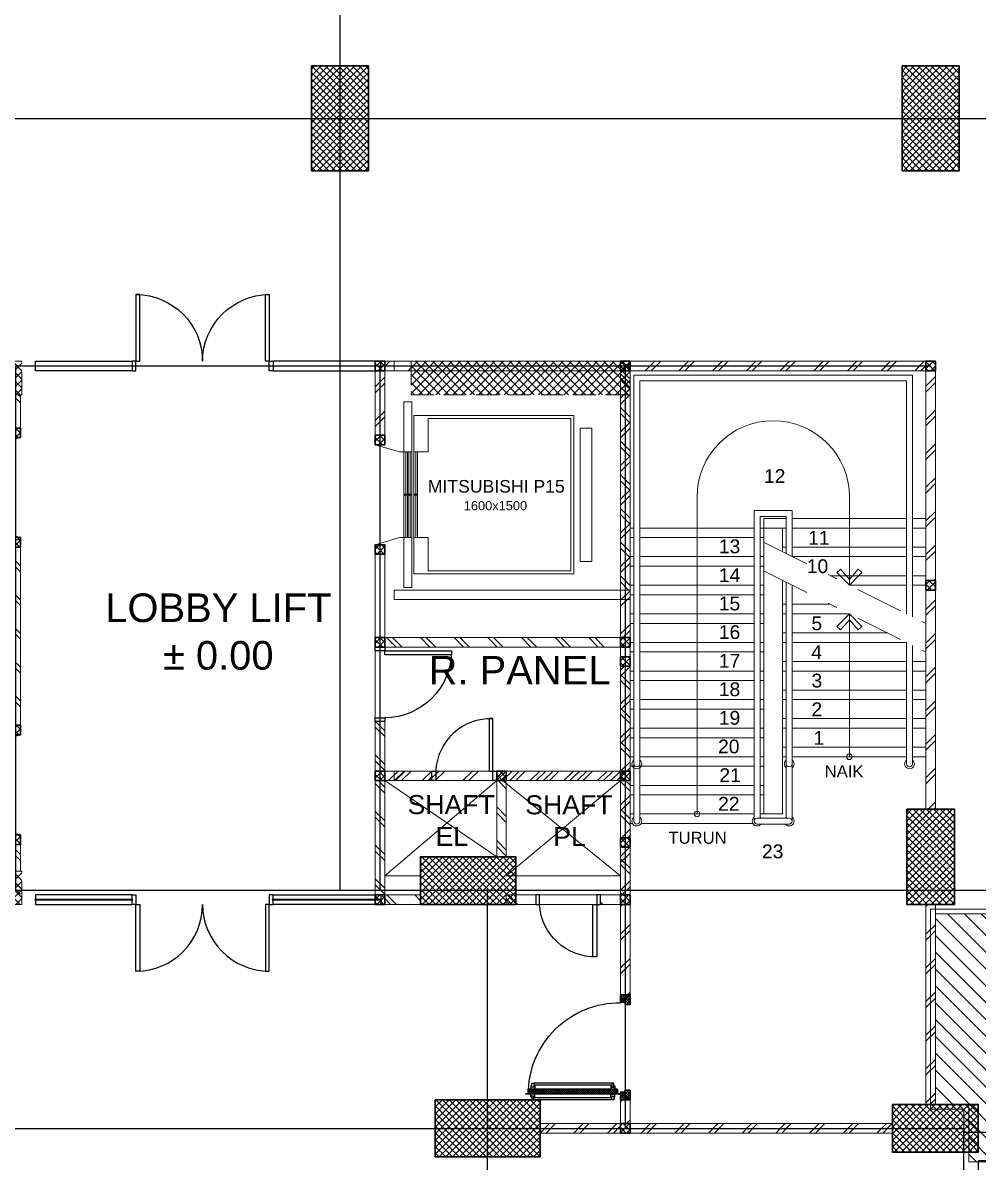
# Model space of a CAD drawing. Header units: inches. Extents: x -1 to 125, y -2 to 87.
# Drawn here: x 49.17 to 59.2, y 56.76 to 68.72 of the extents above; entities that cross this region are included whole.
import ezdxf
from ezdxf.enums import TextEntityAlignment as Align

# ---------------------------------------------------------------- set-up
doc = ezdxf.new("R2010")
doc.units = ezdxf.units.IN
doc.header["$MEASUREMENT"] = 0
doc.linetypes.add('ACAD_ISO02W100', pattern=[15, 12, -3])
doc.linetypes.add('DASHDOT', pattern=[1, 0.5, -0.25, 0, -0.25])
doc.layers.get('defpoints').update_dxf_attribs({"color": 1})
for name, color, linetype in [('AR_BETON', 150, 'Continuous'), ('HID', 1, 'Continuous'), ('KACA', 151, 'Continuous'), ('Kusen', 30, 'Continuous'), ('STL', 6, 'Continuous')]:
    doc.layers.add(name, color=color, linetype=linetype)
for name, color, linetype, lineweight in [('ars', 11, 'Continuous', 0), ('ars @ 1', 11, 'Continuous', 0), ('ARSIR', 31, 'Continuous', 5), ('KOL', 1, 'Continuous', 30), ('KOLOM', 4, 'Continuous', 9), ('lan', 7, 'Continuous', 15), ('LIFT', 15, 'Continuous', 15), ('NOT', 7, 'Continuous', 20), ('Stair', 7, 'Continuous', 15), ('tem', 5, 'Continuous', 20), ('u', 6, 'Continuous', 20)]:
    doc.layers.add(name, color=color, linetype=linetype, lineweight=lineweight)
doc.layers.add('as', color=1, linetype='Continuous', plot=False)
doc.layers.add('POLYLINE TPAK', color=4, linetype='Continuous', lineweight=20, plot=False)
doc.styles.add('RM25', font='arial.ttf')
doc.styles.get("Standard").update_dxf_attribs({"font": 'arial.ttf'})
pattern_1 = [(45, (0, -5), (-0.03535534, 0.03535534), []), (135, (0, -5), (-0.03535534, -0.03535534), [])]
pattern_2 = [(45, (-37.6125, 3.035), (-0.1767767, 0.1767767), []), (45, (-37.55, 3.035), (-0.1767767, 0.1767767), [])]
pattern_3 = [(225, (1.1, 1e-06), (-0.014142, 0.014142), []), (135, (1.1, 1e-06), (0.014142, 0.014142), [])]
pattern_4 = [(315, (-2e-13, 1e-06), (0.014142, 0.014142), []), (45, (-2e-13, 1e-06), (-0.014142, 0.014142), [])]

# ---------------------------------------------------------------- blocks, each defined once
blk = doc.blocks.new('k1')
at = {"layer": 'ars'}
h = blk.add_hatch(dxfattribs=at)
h.set_pattern_fill('_USER', color=256, scale=0.05, angle=45, double=1, pattern_type=0)
h.set_pattern_definition(pattern_1)
h.paths.add_polyline_path([(-0.3, -0.55), (0.3, -0.55), (0.3, 0.55), (-0.3, 0.55)])
at = {"layer": 'KOL'}
blk.add_lwpolyline([(-0.3, -0.55), (0.3, -0.55), (0.3, 0.55), (-0.3, 0.55)], close=True, dxfattribs=at)
blk = doc.blocks.new('k3')
at = {"layer": 'ars'}
h = blk.add_hatch(dxfattribs=at)
h.set_pattern_fill('_USER', color=256, scale=0.05, angle=45, double=1, pattern_type=0)
h.set_pattern_definition([(45, (0, -5.05), (-0.03535534, 0.03535534), []), (135, (0, -5.05), (-0.03535534, -0.03535534), [])])
h.paths.add_polyline_path([(-0.25, -0.45), (0.25, -0.45), (0.25, 0.45), (-0.25, 0.45)])
at = {"layer": 'KOL'}
blk.add_lwpolyline([(-0.25, -0.45), (0.25, -0.45), (0.25, 0.45), (-0.25, 0.45)], close=True, dxfattribs=at)
blk = doc.blocks.new('K 10.10')
at = {"layer": 'ars'}
h = blk.add_hatch(dxfattribs=at)
h.set_pattern_fill('_USER', color=256, scale=0.05, angle=45, double=1, pattern_type=0)
h.set_pattern_definition([(45, (0, 0), (-0.035355339, 0.035355339), []), (135, (0, 0), (-0.035355339, -0.035355339), [])])
h.paths.add_polyline_path([(1560.538, 1380.407), (1560.638, 1380.407), (1560.638, 1380.507), (1560.538, 1380.507)])
at = {"layer": 'KOL'}
blk.add_lwpolyline([(1560.538, 1380.407), (1560.638, 1380.407), (1560.638, 1380.507), (1560.538, 1380.507)], close=True, dxfattribs=at)
blk = doc.blocks.new('D-P90')
at = {"layer": 'ars'}
h = blk.add_hatch(dxfattribs=at)
h.set_pattern_fill('ANSI37', color=256, scale=0.005, angle=-90, style=0)
h.set_pattern_definition([(45, (-1350.94906, -1248.591899), (0.01122532015, -0.01122532015), []), (315, (-1350.94906, -1248.591899), (-0.01122532015, -0.01122532015), [])])
h.paths.add_polyline_path([(0.009, -0.183, -0.414214), (0.01, -0.184), (0.01, -1.116, -0.414214), (0.009, -1.117), (-0.034, -1.117, 0.414214), (-0.037, -1.12), (-0.037, -1.142, -1), (-0.038, -1.142), (-0.038, -0.158, -1), (-0.037, -0.158), (-0.037, -0.181, 0.414214), (-0.034, -0.183)])
at = {"layer": 'as'}
for p, q in [((-0.04, -0.158), (-0.046, -0.158)), ((-0.042, -0.161), (-0.042, -0.155))]:
    blk.add_line(p, q, dxfattribs=at)
at = {"layer": 'HID'}
for p, q in [((-0.044, -0.125), (-0.092, -0.077)), ((-0.042, -0.123), (-0.091, -0.075)), ((-0.066, -0.147), (-0.023, -0.104)), ((-0.063, -0.147), (-0.023, -0.107)), ((0.966, -0.147), (0.923, -0.104)), ((0.963, -0.147), (0.923, -0.107)), ((0.942, -0.123), (0.991, -0.075)), ((0.944, -0.125), (0.992, -0.077))]:
    blk.add_line(p, q, dxfattribs=at)
for points in [[(-0.044, -0.125), (-0.044, -0.125), (-0.042, -0.123), (-0.042, -0.123)], [(0.944, -0.125), (0.944, -0.125), (0.942, -0.123), (0.942, -0.123)]]:
    blk.add_lwpolyline(points, dxfattribs=at)
at = {"layer": 'KOL'}
blk.add_line((0.97, -0.13), (0.97, -0.15), dxfattribs=at)
at = {"layer": 'Kusen', "ltscale": 2}
for p, q in [((-0.099, -0.221), (-0.099, -1.06)), ((-0.074, -0.211), (-0.04, -0.211)), ((-0.074, -0.221), (-0.074, -0.211)), ((-0.061, -0.251), (-0.061, -0.211)), ((-0.04, -0.251), (-0.04, -0.211)), ((0.046, -0.211), (0.012, -0.211)), ((0.012, -0.251), (0.012, -0.211)), ((0.033, -0.251), (0.033, -0.211)), ((0.046, -0.221), (0.046, -0.211)), ((0.073, -0.221), (0.073, -1.06)), ((-0.079, -0.241), (-0.079, -1.06)), ((-0.074, -0.251), (-0.074, -0.241)), ((-0.074, -0.251), (-0.04, -0.251)), ((0.046, -0.251), (0.012, -0.251)), ((0.046, -0.251), (0.046, -0.241)), ((0.053, -0.241), (0.053, -1.06)), ((-0.074, -1.05), (-0.04, -1.05)), ((-0.074, -1.05), (-0.074, -1.06)), ((-0.061, -1.05), (-0.061, -1.09)), ((-0.04, -1.05), (-0.04, -1.09)), ((0.046, -1.05), (0.012, -1.05)), ((0.012, -1.05), (0.012, -1.09)), ((0.033, -1.05), (0.033, -1.09)), ((0.046, -1.05), (0.046, -1.06)), ((-0.074, -1.08), (-0.074, -1.09)), ((-0.074, -1.09), (-0.04, -1.09)), ((0.046, -1.09), (0.012, -1.09)), ((0.046, -1.08), (0.046, -1.09))]:
    blk.add_line(p, q, dxfattribs=at)
at = {"layer": 'Kusen'}
for p, q in [((-0.042, -0.155), (-0.038, -0.156)), ((-0.042, -0.157), (-0.038, -0.158))]:
    blk.add_line(p, q, dxfattribs=at)
at = {"layer": 'Kusen', "ltscale": 2}
for points in [[(-0.099, -0.241), (-0.061, -0.241), (-0.061, -0.221), (-0.099, -0.221), (-0.099, -0.241)], [(0.073, -0.241), (0.033, -0.241), (0.033, -0.221), (0.073, -0.221), (0.073, -0.241)], [(-0.101, -1.06), (-0.061, -1.06), (-0.061, -1.08), (-0.101, -1.08), (-0.101, -1.06)], [(0.073, -1.06), (0.033, -1.06), (0.033, -1.08), (0.073, -1.08), (0.073, -1.06)]]:
    blk.add_lwpolyline(points, dxfattribs=at)
at = {"layer": 'Kusen'}
blk.add_circle((-0.042, -0.158), 0.001, dxfattribs=at)
for radius, start, end in [(0.0025, 75.7804, 11.3851), (0.961, 270, 0.4597)]:
    blk.add_arc((-0.042, -0.158), radius, start, end, dxfattribs=at)
at = {"layer": 'STL'}
for p, q in [((-0.038, -0.158), (-0.038, -1.142)), ((-0.037, -0.181), (-0.037, -0.158)), ((-0.034, -0.183), (0.009, -0.183)), ((0.01, -0.184), (0.01, -1.116)), ((-0.037, -1.12), (-0.037, -1.142)), ((-0.034, -1.117), (0.009, -1.117))]:
    blk.add_line(p, q, dxfattribs=at)
for points in [[(0, -0.1), (0, -0.103), (-0.019, -0.103, 0.414214), (-0.02, -0.105), (-0.02, -0.148, -0.414214), (-0.022, -0.15), (-0.068, -0.15, -0.414214), (-0.07, -0.148), (-0.07, -0.13), (-0.067, -0.13), (-0.067, -0.146, 0.414214), (-0.065, -0.147), (-0.024, -0.147, 0.414214), (-0.023, -0.146), (-0.023, -0.102, -0.414214), (-0.021, -0.1)], [(0.9, -0.1), (0.9, -0.103), (0.919, -0.103, -0.414214), (0.92, -0.105), (0.92, -0.148, 0.414214), (0.922, -0.15), (0.968, -0.15, 0.414214), (0.97, -0.148), (0.97, -0.13), (0.967, -0.13), (0.967, -0.146, -0.414214), (0.966, -0.147), (0.925, -0.147, -0.414214), (0.923, -0.146), (0.923, -0.102, 0.414214), (0.921, -0.1)]]:
    blk.add_lwpolyline(points, format="xyb", close=True, dxfattribs=at)
blk.add_lwpolyline([(0.009, -0.182), (-0.034, -0.182, -0.414214), (-0.035, -0.181), (-0.035, -0.158, 1), (-0.04, -0.158), (-0.04, -1.142, 1), (-0.035, -1.142), (-0.035, -1.12, -0.414214), (-0.034, -1.119), (0.009, -1.119, 0.414214), (0.012, -1.116), (0.012, -0.184)], format="xyb", dxfattribs=at)
for centre, radius, start, end in [((-0.038, -0.158), 0.00075, 0, 180), ((-0.034, -0.181), 0.0025, 180, 270), ((0.009, -0.184), 0.0025, 360, 90), ((0.009, -0.184), 0.001, 360, 90), ((-0.038, -1.142), 0.00075, 180, 0), ((-0.034, -1.12), 0.0025, 90, 180), ((0.009, -1.116), 0.001, 270, 0)]:
    blk.add_arc(centre, radius, start, end, dxfattribs=at)
blk = doc.blocks.new('PINTU DARURAT')
at = {"layer": 'ARSIR'}
h = blk.add_hatch(dxfattribs=at)
h.set_pattern_fill('_USER', color=256, scale=0.02, angle=315, style=0, double=1, pattern_type=0)
h.set_pattern_definition(pattern_4)
edge = h.paths.add_edge_path()
edge.add_line((0, 0), (0.1, 0))
edge.add_line((0.1, 0), (0.1, 0.05))
edge.add_line((0.1, 0.05), (0.077, 0.05))
edge.add_line((0.077, 0.05), (0.077, 0.096))
edge.add_arc((0.076, 0.096), 0.0015, 360, 450)
edge.add_line((0.075, 0.097), (0.035, 0.097))
edge.add_arc((0.035, 0.096), 0.0015, 90, 180)
edge.add_line((0.033, 0.096), (0.033, 0.08))
edge.add_line((0.033, 0.08), (0.03, 0.08))
edge.add_line((0.03, 0.08), (0.03, 0.1))
edge.add_line((0.03, 0.1), (0, 0.1))
edge.add_line((0, 0.1), (0, 0))
h = blk.add_hatch(dxfattribs=at)
h.set_pattern_fill('_USER', color=256, scale=0.02, angle=315, style=0, double=1, pattern_type=0)
h.set_pattern_definition(pattern_4)
edge = h.paths.add_edge_path()
edge.add_line((0, 0), (0.1, 0))
edge.add_line((0.1, 0), (0.1, 0.05))
edge.add_line((0.1, 0.05), (0.077, 0.05))
edge.add_line((0.077, 0.05), (0.077, 0.096))
edge.add_arc((0.076, 0.096), 0.0015, 360, 450)
edge.add_line((0.075, 0.097), (0.035, 0.097))
edge.add_arc((0.035, 0.096), 0.0015, 90, 180)
edge.add_line((0.033, 0.096), (0.033, 0.08))
edge.add_line((0.033, 0.08), (0.03, 0.08))
edge.add_line((0.03, 0.08), (0.03, 0.1))
edge.add_line((0.03, 0.1), (0, 0.1))
edge.add_line((0, 0.1), (0, 0))
h = blk.add_hatch(dxfattribs=at)
h.set_pattern_fill('_USER', color=256, scale=0.02, angle=315, style=0, double=1, pattern_type=0)
h.set_pattern_definition(pattern_3)
edge = h.paths.add_edge_path()
edge.add_line((1.1, 0), (1, 0))
edge.add_line((1, 0), (1, 0.05))
edge.add_line((1, 0.05), (1.023, 0.05))
edge.add_line((1.023, 0.05), (1.023, 0.096))
edge.add_arc((1.024, 0.096), 0.0015, -630, -540, ccw=False)
edge.add_line((1.024, 0.097), (1.065, 0.097))
edge.add_arc((1.065, 0.096), 0.0015, -360, -270, ccw=False)
edge.add_line((1.067, 0.096), (1.067, 0.08))
edge.add_line((1.067, 0.08), (1.07, 0.08))
edge.add_line((1.07, 0.08), (1.07, 0.1))
edge.add_line((1.07, 0.1), (1.1, 0.1))
edge.add_line((1.1, 0.1), (1.1, 0))
h = blk.add_hatch(dxfattribs=at)
h.set_pattern_fill('_USER', color=256, scale=0.02, angle=315, style=0, double=1, pattern_type=0)
h.set_pattern_definition(pattern_3)
edge = h.paths.add_edge_path()
edge.add_line((1.1, 0), (1, 0))
edge.add_line((1, 0), (1, 0.05))
edge.add_line((1, 0.05), (1.023, 0.05))
edge.add_line((1.023, 0.05), (1.023, 0.096))
edge.add_arc((1.024, 0.096), 0.0015, -630, -540, ccw=False)
edge.add_line((1.024, 0.097), (1.065, 0.097))
edge.add_arc((1.065, 0.096), 0.0015, -360, -270, ccw=False)
edge.add_line((1.067, 0.096), (1.067, 0.08))
edge.add_line((1.067, 0.08), (1.07, 0.08))
edge.add_line((1.07, 0.08), (1.07, 0.1))
edge.add_line((1.07, 0.1), (1.1, 0.1))
edge.add_line((1.1, 0.1), (1.1, 0))
at = {"layer": 'KOL'}
blk.add_line((1.1, 0.1), (1.1, 0), dxfattribs=at)
blk.add_line((1.1, 0.1), (1.1, 0), dxfattribs=at)
blk.add_line((1.1, 0.1), (1.1, 0), dxfattribs=at)
blk.add_line((1.1, 0.1), (1.1, 0), dxfattribs=at)
for points in [[(0, 0), (0.1, 0), (0.1, 0.05), (0.077, 0.05), (0.077, 0.096, 0.414214), (0.075, 0.097), (0.035, 0.097, 0.414214), (0.033, 0.096), (0.033, 0.08), (0.03, 0.08), (0.03, 0.1), (0, 0.1)], [(0, 0), (0.1, 0), (0.1, 0.05), (0.077, 0.05), (0.077, 0.096, 0.414214), (0.075, 0.097), (0.035, 0.097, 0.414214), (0.033, 0.096), (0.033, 0.08), (0.03, 0.08), (0.03, 0.1), (0, 0.1)], [(1.1, 0), (1, 0), (1, 0.05), (1.023, 0.05), (1.023, 0.096, -0.414214), (1.024, 0.097), (1.065, 0.097, -0.414214), (1.067, 0.096), (1.067, 0.08), (1.07, 0.08), (1.07, 0.1), (1.1, 0.1)], [(1.1, 0), (1, 0), (1, 0.05), (1.023, 0.05), (1.023, 0.096, -0.414214), (1.024, 0.097), (1.065, 0.097, -0.414214), (1.067, 0.096), (1.067, 0.08), (1.07, 0.08), (1.07, 0.1), (1.1, 0.1)]]:
    blk.add_lwpolyline(points, format="xyb", close=True, dxfattribs=at)
at = {"layer": 'Kusen', "xscale": -1, "rotation": 180}
blk.add_blockref('D-P90', (0.1, -0.05), dxfattribs=at)
blk = doc.blocks.new('P-70-DOBLE')
at = {"layer": 'Kusen'}
for points in [[(102.301, -17.94), (102.341, -17.94), (102.341, -18.04), (102.301, -18.04)], [(102.341, -18.04), (102.381, -18.04), (102.381, -18.74), (102.341, -18.74)], [(103.741, -18.04), (103.701, -18.04), (103.701, -18.74), (103.741, -18.74)], [(103.781, -17.94), (103.741, -17.94), (103.741, -18.04), (103.781, -18.04)]]:
    blk.add_lwpolyline(points, close=True, dxfattribs=at)
for centre, start, end in [((102.341, -18.04), 270, 360), ((103.741, -18.04), 180, 270)]:
    blk.add_arc(centre, 0.7, start, end, dxfattribs=at)
blk = doc.blocks.new('k2')
at = {"layer": 'ars'}
h = blk.add_hatch(dxfattribs=at)
h.set_pattern_fill('_USER', color=256, scale=0.05, angle=45, double=1, pattern_type=0)
h.set_pattern_definition(pattern_1)
h.paths.add_polyline_path([(-0.25, -0.5), (0.25, -0.5), (0.25, 0.5), (-0.25, 0.5)])
at = {"layer": 'KOL'}
blk.add_lwpolyline([(-0.25, -0.5), (0.25, -0.5), (0.25, 0.5), (-0.25, 0.5)], close=True, dxfattribs=at)
blk = doc.blocks.new('LIFT PENUMPANG')
at = {"layer": 'LIFT'}
for points in [[(-0.705, 1.955), (-0.705, 1.83), (0.695, 1.83), (0.695, 1.955)], [(-0.835, 1.765), (-0.835, 0.085), (0.825, 0.085), (0.825, 1.765)], [(-0.805, 1.735), (-0.805, 0.235), (-0.455, 0.235), (-0.455, 0.085), (0.445, 0.085), (0.445, 0.235), (0.795, 0.235), (0.795, 1.735)], [(-0.455, 0.085), (0.445, 0.085), (0.445, 0.125), (-0.455, 0.125)], [(-0.455, 0.105), (0.445, 0.105), (0.445, 0.125), (-0.455, 0.125)], [(-0.01, 0.125), (0, 0.125), (0, 0.085), (-0.01, 0.085)], [(-0.455, 0.025), (0.445, 0.025), (0.445, 0.065), (-0.455, 0.065)], [(-0.455, 0.045), (0.445, 0.045), (0.445, 0.065), (-0.455, 0.065)], [(-0.455, -0.02), (0.445, -0.02), (0.445, 0.02), (-0.455, 0.02)], [(-0.455, 0), (0.445, 0), (0.445, 0.02), (-0.455, 0.02)], [(-0.01, 0.065), (0, 0.065), (0, 0.025), (-0.01, 0.025)], [(-0.01, 0.02), (0, 0.02), (0, -0.02), (-0.01, -0.02)]]:
    blk.add_lwpolyline(points, close=True, dxfattribs=at)
for points in [[(-0.455, -0.02), (-0.98, -0.02), (-0.98, 0.065), (0.97, 0.065), (0.97, -0.02), (0.445, -0.02)], [(-0.455, -0.02), (-0.455, -0.065), (-0.53, -0.32)], [(0.445, -0.02), (0.445, -0.065), (0.52, -0.32)]]:
    blk.add_lwpolyline(points, dxfattribs=at)
at = {"layer": 'KOLOM', "extrusion": (0, 0, -1), "zscale": -1, "rotation": 270}
blk.add_blockref('K 10.10', (-1379.877, 1560.318), dxfattribs=at)
at = {"layer": 'KOLOM', "extrusion": (0, 0, -1), "xscale": -1, "zscale": -1, "rotation": 90}
blk.add_blockref('K 10.10', (1379.887, 1560.318), dxfattribs=at)
blk = doc.blocks.new('P.60')
at = {"layer": 'Kusen'}
for points in [[(1472.835, 997.535), (1472.875, 997.535), (1472.875, 997.435), (1472.835, 997.435)], [(1473.475, 997.535), (1473.515, 997.535), (1473.515, 997.435), (1473.475, 997.435)], [(1472.875, 996.885), (1472.915, 996.885), (1472.915, 997.435), (1472.875, 997.435)]]:
    blk.add_lwpolyline(points, close=True, dxfattribs=at)
blk.add_arc((1472.895, 997.466), 0.581, 268.0266, 356.9943, dxfattribs=at)
blk = doc.blocks.new('LIFT TENGAH')
at = {"layer": 'ars'}
h = blk.add_hatch(dxfattribs=at)
h.set_pattern_fill('TEMBOK', color=256, scale=0.25)
h.set_pattern_definition([(45, (1.7978, -8.52464), (-0.1767767, 0.1767767), []), (45, (1.8603, -8.52464), (-0.1767767, 0.1767767), [])])
h.paths.add_polyline_path([(4.185, 5.6), (3.81, 5.6), (3.81, 5.7), (4.185, 5.7)])
h = blk.add_hatch(dxfattribs=at)
h.set_pattern_fill('TEMBOK', color=256, scale=0.25)
h.set_pattern_definition([(45, (3.0728, -8.52464), (-0.1767767, 0.1767767), []), (45, (3.1353, -8.52464), (-0.1767767, 0.1767767), [])])
h.paths.add_polyline_path([(5.395, 5.6), (5.085, 5.6), (5.085, 5.7), (5.395, 5.7)])
h = blk.add_hatch(dxfattribs=at)
h.set_pattern_fill('TEMBOK', color=256, scale=0.25)
h.set_pattern_definition([(45, (3.9628, -8.52464), (-0.1767767, 0.1767767), []), (45, (4.0253, -8.52464), (-0.1767767, 0.1767767), [])])
h.paths.add_polyline_path([(6.285, 5.6), (6.075, 5.6), (6.075, 5.7), (6.285, 5.7)])
h = blk.add_hatch(dxfattribs=at)
h.set_pattern_fill('TEMBOK', color=256, scale=0.25)
h.set_pattern_definition([(45, (25.7678, -10.47464), (-0.1767767, 0.1767767), []), (45, (25.8303, -10.47464), (-0.1767767, 0.1767767), [])])
h.paths.add_polyline_path([(-0.115, 5.07), (-0.015, 5.07), (-0.015, 5.6), (-0.115, 5.6)])
h = blk.add_hatch(dxfattribs=at)
h.set_pattern_fill('TEMBOK', color=256, scale=0.25)
h.set_pattern_definition([(45, (29.5928, -10.47464), (-0.1767767, 0.1767767), []), (45, (29.6553, -10.47464), (-0.1767767, 0.1767767), [])])
h.paths.add_polyline_path([(3.71, 4.4), (3.81, 4.4), (3.81, 5.6), (3.71, 5.6)])
h = blk.add_hatch(dxfattribs=at)
h.set_pattern_fill('TEMBOK', color=256, scale=0.25)
h.set_pattern_definition([(45, (-33.865, -7.775), (-0.1767767, 0.1767767), []), (45, (-33.8025, -7.775), (-0.1767767, 0.1767767), [])])
h.paths.add_polyline_path([(6.285, 5.6), (6.385, 5.6), (6.385, 5.1), (6.285, 5.1)])
h = blk.add_hatch(dxfattribs=at)
h.set_pattern_fill('TEMBOK', color=256, scale=0.25)
h.set_pattern_definition([(45, (30.8678, -10.87464), (-0.1767767, 0.1767767), []), (45, (30.9303, -10.87464), (-0.1767767, 0.1767767), [])])
h.paths.add_polyline_path([(4.985, 4.4), (5.085, 4.4), (5.085, 5.2), (4.985, 5.2)])
h = blk.add_hatch(dxfattribs=at)
h.set_pattern_fill('TEMBOK', color=256, scale=0.25)
h.set_pattern_definition([(45, (-0.87266, -7.475), (-0.1767767, 0.1767767), []), (45, (-0.81016, -7.475), (-0.1767767, 0.1767767), [])])
h.paths.add_polyline_path([(6.385, 3.2), (6.385, 5), (6.285, 5), (6.285, 3.2)])
h = blk.add_hatch(dxfattribs=at)
h.set_pattern_fill('TEMBOK', color=256, scale=0.25)
h.set_pattern_definition([(315, (-4.09, 47.955), (-0.1767767, -0.1767767), []), (315, (-4.0275, 47.955), (-0.1767767, -0.1767767), [])])
h.paths.add_polyline_path([(3.81, 4.4), (3.81, 4.3), (4.305, 4.3), (4.305, 4.4)])
h = blk.add_hatch(dxfattribs=at)
h.set_pattern_fill('TEMBOK', color=256, scale=0.25)
h.set_pattern_definition([(315, (-2.11, 47.955), (-0.1767767, -0.1767767), []), (315, (-2.0475, 47.955), (-0.1767767, -0.1767767), [])])
h.paths.add_polyline_path([(6.285, 4.3), (5.085, 4.3), (5.085, 4.4), (6.285, 4.4)])
h = blk.add_hatch(dxfattribs=at)
h.set_pattern_fill('TEMBOK', color=256, scale=0.25)
h.set_pattern_definition([(45, (29.5928, -11.77464), (-0.1767767, 0.1767767), []), (45, (29.6553, -11.77464), (-0.1767767, 0.1767767), [])])
h.paths.add_polyline_path([(3.71, 3.78), (3.81, 3.78), (3.81, 4.3), (3.71, 4.3)])
h = blk.add_hatch(dxfattribs=at)
h.set_pattern_fill('TEMBOK', color=256, scale=0.25)
h.set_pattern_definition([(45, (25.7678, -13.14964), (-0.1767767, 0.1767767), []), (45, (25.8303, -13.14964), (-0.1767767, 0.1767767), [])])
h.paths.add_polyline_path([(-0.115, 1.875), (-0.015, 1.875), (-0.015, 3.82), (-0.115, 3.82)])
h = blk.add_hatch(dxfattribs=at)
h.set_pattern_fill('TEMBOK', color=256, scale=0.25)
h.set_pattern_definition([(45, (25.7678, -14.92464), (-0.1767767, 0.1767767), []), (45, (25.8303, -14.92464), (-0.1767767, 0.1767767), [])])
h.paths.add_polyline_path([(-0.115, 0.35), (-0.015, 0.35), (-0.015, 0.625), (-0.115, 0.625)])
at = {"layer": 'ars @ 1'}
h = blk.add_hatch(dxfattribs=at)
h.set_pattern_fill('TEMBOK', color=256, scale=0.25)
h.set_pattern_definition([(45, (1555.54661, -439.5552), (-0.176776695, 0.176776695), []), (45, (1555.60911, -439.5552), (-0.176776695, 0.176776695), [])])
h.paths.add_polyline_path([(3.81, 3), (3.81, 2.9), (6.285, 2.9), (6.285, 3)])
h = blk.add_hatch(dxfattribs=at)
h.set_pattern_fill('TEMBOK', color=256, scale=0.25)
h.set_pattern_definition([(45, (1555.45412, -401.6752), (-0.176776695, 0.176776695), []), (45, (1555.51662, -401.6752), (-0.176776695, 0.176776695), [])])
h.paths.add_polyline_path([(6.285, 0.1), (6.385, 0.1), (6.385, 2.4), (6.285, 2.4)])
h = blk.add_hatch(dxfattribs=at)
h.set_pattern_fill('TEMBOK', color=256, scale=0.25)
h.set_pattern_definition([(315, (1555.01661, 442.5552), (-0.176776695, -0.176776695), []), (315, (1555.07911, 442.5552), (-0.176776695, -0.176776695), [])])
h.paths.add_polyline_path([(3.81, 0.1), (3.71, 0.1), (3.71, 0.775), (3.81, 0.775)])
h = blk.add_hatch(dxfattribs=at)
h.set_pattern_fill('TEMBOK', color=256, scale=0.25)
h.set_pattern_definition([(315, (1555.54661, 442.5552), (-0.176776695, -0.176776695), []), (315, (1555.60911, 442.5552), (-0.176776695, -0.176776695), [])])
h.paths.add_polyline_path([(4.088, 0), (4.088, 0.1), (3.81, 0.1), (3.81, 0)])
at = {"layer": 'KOLOM'}
h = blk.add_hatch(dxfattribs=at)
h.set_pattern_fill('ANSI37', color=256, scale=0.02, style=0)
h.set_pattern_definition([(45, (244.1281, -148.2583), (-0.04490128, 0.04490128), []), (135, (244.1281, -148.2583), (-0.04490128, -0.04490128), [])])
h.paths.add_polyline_path([(0, 5.35), (0, 5.7), (-2.91, 5.7), (-2.91, 5.35)])
h = blk.add_hatch(dxfattribs=at)
h.set_pattern_fill('ANSI37', color=256, scale=0.02, style=0)
h.set_pattern_definition([(45, (244.1281, -153.6083), (-0.04490128, 0.04490128), []), (135, (244.1281, -153.6083), (-0.04490128, -0.04490128), [])])
h.paths.add_polyline_path([(0, 0), (0, 0.35), (-2.91, 0.35), (-2.91, 0)])
h = blk.add_hatch(dxfattribs=at)
h.set_pattern_fill('ANSI37', color=256, scale=0.02, style=0)
h.set_pattern_definition([(45, (250.513103, -153.6083), (-0.04490128, 0.04490128), []), (135, (250.513103, -153.6083), (-0.04490128, -0.04490128), [])])
h.paths.add_polyline_path([(4.088, 0.35), (4.088, 0), (6.385, 0), (6.385, 0.35)])
for p, q in [((5.995, 5.7), (5.435, 5.7)), ((6.035, 5.6), (5.435, 5.6)), ((4.985, 4.4), (3.81, 5.4)), ((3.81, 4.4), (4.985, 5.2))]:
    blk.add_line(p, q)
for points in [[(3.81, 5.4), (4.185, 5.4)], [(6.285, 5.4), (5.047, 4.4)], [(5.085, 5.4), (6.285, 5.4)], [(5.085, 5.4), (6.285, 4.4)]]:
    blk.add_lwpolyline(points)
at = {"layer": 'AR_BETON'}
for p, q in [((-2.675, 5.35), (-2.675, 0.35)), ((-2.475, 5.35), (-2.475, 0.35))]:
    blk.add_line(p, q, dxfattribs=at)
for points in [[(-0.365, 2.991), (-0.365, 3.297), (-0.165, 3.297), (-0.165, 2.997), (-0.115, 2.997), (-0.115, 3.347), (-0.265, 3.397), (-0.265, 3.447), (-0.355, 3.447), (-0.355, 3.397), (-0.415, 3.397), (-0.415, 2.991), (-0.365, 2.991)], [(-0.365, 3.297), (-0.365, 2.945)], [(-0.365, 2.704), (-0.365, 2.397), (-0.165, 2.397), (-0.165, 2.697), (-0.115, 2.697), (-0.115, 2.347), (-0.265, 2.297), (-0.265, 2.247), (-0.355, 2.247), (-0.355, 2.297), (-0.415, 2.297), (-0.415, 2.704), (-0.365, 2.704)], [(-0.365, 2.397), (-0.365, 2.75)]]:
    blk.add_lwpolyline(points, dxfattribs=at)
blk.add_lwpolyline([(-2.475, 2.75), (-0.115, 2.75), (-0.115, 2.945), (-2.475, 2.945)], close=True, dxfattribs=at)
at = {"layer": 'ars'}
for p, q in [((6.412, 4.25), (6.385, 4.25)), ((6.412, 4.25), (6.385, 4.25)), ((6.425, 0.144), (6.425, 4.225)), ((6.488, 0.206), (6.488, 4.225)), ((6.425, 3.95), (6.385, 3.95)), ((6.425, 3.65), (6.385, 3.65)), ((6.425, 3.35), (6.385, 3.35)), ((6.425, 3.05), (6.385, 3.05)), ((6.425, 2.75), (6.385, 2.75)), ((6.425, 2.45), (6.385, 2.45)), ((6.425, 2.15), (6.385, 2.15)), ((6.425, 1.85), (6.385, 1.85))]:
    blk.add_line(p, q, dxfattribs=at)
for radius, start, end in [(0.0512, 307.5719, 232.4281), (0.0312, 0, 180)]:
    blk.add_arc((6.456, 4.225), radius, start, end, dxfattribs=at)
at = {"layer": 'as'}
for p, q in [((-0.065, 0.05), (-0.065, 5.55)), ((3.76, 0.05), (3.76, 5.55))]:
    blk.add_line(p, q, dxfattribs=at)
at = {"layer": 'defpoints', "color": 2, "linetype": 'ACAD_ISO02W100', "ltscale": 0.02}
blk.add_lwpolyline([(-3.035, 4.8), (-2.685, 4.8), (-2.685, 0), (-3.035, 0)], close=True, dxfattribs=at)
at = {"layer": 'KOLOM', "linetype": 'ACAD_ISO02W100', "ltscale": 0.02}
for points in [[(-2.91, 5.7), (0, 5.7), (0, 5.35), (-2.91, 5.35)], [(-2.91, 0.35), (0, 0.35), (0, 0), (-2.91, 0)], [(4.088, 0.35), (6.385, 0.35), (6.385, 0), (4.088, 0)]]:
    blk.add_lwpolyline(points, close=True, dxfattribs=at)
at = {"layer": 'Kusen'}
for points in [[(3.71, 3.78), (3.71, 3.74), (3.81, 3.74), (3.81, 3.78)], [(3.71, 3.04), (3.71, 3), (3.81, 3), (3.81, 3.04)], [(3.81, 3.08), (3.81, 3.04), (4.51, 3.04), (4.51, 3.08)]]:
    blk.add_lwpolyline(points, close=True, dxfattribs=at)
blk.add_arc((3.81, 3.04), 0.7, 0, 90, dxfattribs=at)
at = {"layer": 'lan'}
for p, q in [((6.425, 4.15), (6.385, 4.15)), ((6.425, 3.85), (6.385, 3.85)), ((3.71, 3.74), (3.71, 3.04)), ((6.425, 3.55), (6.385, 3.55)), ((6.425, 3.25), (6.385, 3.25)), ((6.425, 2.95), (6.385, 2.95)), ((6.425, 2.65), (6.385, 2.65)), ((6.425, 2.35), (6.385, 2.35)), ((6.425, 2.05), (6.385, 2.05)), ((6.425, 1.75), (6.385, 1.75))]:
    blk.add_line(p, q, dxfattribs=at)
at = {"layer": 'tem'}
for points in [[(4.185, 5.6), (3.81, 5.6), (3.81, 5.7), (4.185, 5.7)], [(5.395, 5.6), (5.085, 5.6), (5.085, 5.7), (5.395, 5.7)], [(6.285, 5.6), (6.075, 5.6), (6.075, 5.7), (6.285, 5.7)], [(3.81, 4.4), (3.71, 4.4), (3.71, 5.6), (3.81, 5.6)], [(6.385, 4.4), (6.385, 5.6), (6.285, 5.6), (6.285, 4.4)], [(-0.015, 5.07), (-0.115, 5.07), (-0.115, 5.35), (-0.015, 5.35)], [(5.085, 4.4), (4.985, 4.4), (4.985, 5.2), (5.085, 5.2)], [(4.305, 4.3), (3.81, 4.3), (3.81, 4.4), (4.305, 4.4)], [(4.345, 4.4), (4.945, 4.4), (4.945, 4.3), (4.345, 4.3)], [(6.285, 4.3), (5.085, 4.3), (5.085, 4.4), (6.285, 4.4)], [(3.81, 3.78), (3.71, 3.78), (3.71, 4.3), (3.81, 4.3)], [(6.385, 3), (6.385, 4.3), (6.285, 4.3), (6.285, 3)], [(-0.015, 1.875), (-0.115, 1.875), (-0.115, 3.82), (-0.015, 3.82)], [(3.81, 3), (3.81, 2.9), (6.285, 2.9), (6.285, 3)], [(3.81, 2.025), (3.71, 2.025), (3.71, 2.9), (3.81, 2.9)], [(6.285, 0.35), (6.385, 0.35), (6.385, 2.9), (6.285, 2.9)], [(3.81, 0.1), (3.71, 0.1), (3.71, 0.775), (3.81, 0.775)], [(-0.015, 0.35), (-0.115, 0.35), (-0.115, 0.7), (-0.015, 0.7)], [(3.81, 0), (3.81, 0.1), (4.088, 0.1), (4.088, 0)]]:
    blk.add_lwpolyline(points, close=True, dxfattribs=at)
for p, rotation in [((-0.335, 4.45), 90), ((4.03, 1.395), 270)]:
    blk.add_blockref('LIFT PENUMPANG', p, dxfattribs=dict(rotation=rotation))
at = {"xscale": -1, "rotation": 90}
blk.add_blockref('LIFT PENUMPANG', (-0.335, 1.32), dxfattribs=at)
at = {"layer": 'KOLOM', "extrusion": (0, 0, -1), "xscale": -1, "zscale": -1, "rotation": 180}
for p in [(-1564.348, 1386.107), (-1566.923, 1386.107), (-1564.348, 1384.807), (-1565.623, 1384.807), (-1566.923, 1384.807), (-1564.348, 1383.407), (-1566.923, 1383.407), (-1564.348, 1380.507)]:
    blk.add_blockref('K 10.10', p, dxfattribs=at)
at = {"layer": 'Kusen', "rotation": 180}
blk.add_blockref('P.60', (1478.91, 1003.135), dxfattribs=at)
at = {"layer": 'Kusen', "xscale": -1}
blk.add_blockref('P.60', (1477.82, -993.135), dxfattribs=at)
blk = doc.blocks.new('A-DAS')
at = {"layer": 'ars'}
h = blk.add_hatch(dxfattribs=at)
h.set_pattern_fill('TEMBOK', color=256, scale=0.25)
h.set_pattern_definition([(45, (-37.8, 3.025), (-0.1767767, 0.1767767), []), (45, (-37.7375, 3.025), (-0.1767767, 0.1767767), [])])
h.paths.add_polyline_path([(5.55, 51.1), (2.445, 51.1), (2.445, 51), (5.55, 51)])
h = blk.add_hatch(dxfattribs=at)
h.set_pattern_fill('TEMBOK', color=256, scale=0.25)
h.set_pattern_definition([(45, (-68.8, 6.75), (-0.1767767, 0.1767767), []), (45, (-68.7375, 6.75), (-0.1767767, 0.1767767), [])])
h.paths.add_polyline_path([(5.55, 48.8), (5.65, 48.8), (5.65, 51), (5.55, 51)])
h = blk.add_hatch(dxfattribs=at)
h.set_pattern_fill('TEMBOK', color=256, scale=0.25)
h.set_pattern_definition([(45, (-68.8, 8.65), (-0.1767767, 0.1767767), []), (45, (-68.7375, 8.65), (-0.1767767, 0.1767767), [])])
h.paths.add_polyline_path([(5.55, 46.4), (5.65, 46.4), (5.65, 48.7), (5.55, 48.7)])
h = blk.add_hatch(dxfattribs=at)
h.set_pattern_fill('TEMBOK', color=256, scale=0.25)
h.set_pattern_definition([(45, (-4.81266, 2.725), (-0.1767767, 0.1767767), []), (45, (-4.75016, 2.725), (-0.1767767, 0.1767767), [])])
h.paths.add_polyline_path([(2.445, 47.9), (2.445, 46.1), (2.345, 46.1), (2.345, 47.9)])
h = blk.add_hatch(dxfattribs=at)
h.set_pattern_fill('TEMBOK', color=256, scale=0.25)
h.set_pattern_definition([(45, (-5.95, 3.145), (-0.1767767, 0.1767767), []), (45, (-5.8875, 3.145), (-0.1767767, 0.1767767), [])])
h.paths.add_polyline_path([(2.445, 46.8), (-0.03, 46.8), (-0.03, 46.7), (2.445, 46.7)])
h = blk.add_hatch(dxfattribs=at)
h.set_pattern_fill('TEMBOK', color=256, scale=0.25)
h.set_pattern_definition([(45, (-37.805, 2.425), (-0.1767767, 0.1767767), []), (45, (-37.7425, 2.425), (-0.1767767, 0.1767767), [])])
h.paths.add_polyline_path([(2.345, 45.5), (2.445, 45.5), (2.445, 46), (2.345, 46)])
h = blk.add_hatch(dxfattribs=at)
h.set_pattern_fill('TEMBOK', color=256, scale=0.25)
h.set_pattern_definition([(45, (-37.805, 3.025), (-0.1767767, 0.1767767), []), (45, (-37.7425, 3.025), (-0.1767767, 0.1767767), [])])
h.paths.add_polyline_path([(2.345, 44.45), (2.445, 44.45), (2.445, 45.4), (2.345, 45.4)])
h = blk.add_hatch(dxfattribs=at)
h.set_pattern_fill('TEMBOK', color=256, scale=0.25)
h.set_pattern_definition([(45, (-1.70016, -32.665), (-0.1767767, 0.1767767), []), (45, (-1.63766, -32.665), (-0.1767767, 0.1767767), [])])
h.paths.add_polyline_path([(5.55, 45.4), (5.65, 45.4), (5.65, 43.31), (5.55, 43.31)])
h = blk.add_hatch(dxfattribs=at)
h.set_pattern_fill('TEMBOK', color=256, scale=0.25)
h.set_pattern_definition([(45, (-37.805, 0.975), (-0.1767767, 0.1767767), []), (45, (-37.7425, 0.975), (-0.1767767, 0.1767767), [])])
h.paths.add_polyline_path([(2.345, 43.1), (2.445, 43.1), (2.445, 43.35), (2.345, 43.35)])
h = blk.add_hatch(dxfattribs=at)
h.set_pattern_fill('TEMBOK', color=256, scale=0.25)
h.set_pattern_definition(pattern_2)
h.paths.add_polyline_path([(2.345, 43), (2.345, 43.1), (1.5, 43.1), (1.5, 43)])
h = blk.add_hatch(dxfattribs=at)
h.set_pattern_fill('TEMBOK', color=256, scale=0.25)
h.set_pattern_definition(pattern_2)
h.paths.add_polyline_path([(5.2, 43), (5.2, 43.1), (2.445, 43.1), (2.445, 43)])
at = {"layer": 'ars @ 1'}
h = blk.add_hatch(dxfattribs=at)
h.set_pattern_fill('TEMBOK', color=256, scale=0.25)
h.set_pattern_definition([(45, (1551.51412, -391.4752), (-0.176776695, 0.176776695), []), (45, (1551.57662, -391.4752), (-0.176776695, 0.176776695), [])])
h.paths.add_polyline_path([(2.345, 51), (2.445, 51), (2.445, 48), (2.345, 48)])
blk.add_lwpolyline([(38.15, 42.71), (6.1, 42.71), (6.1, 36.6)])
at = {"layer": 'ars'}
for p, q in [((5.41, 50.956), (2.485, 50.956)), ((2.485, 50.956), (2.485, 46.275)), ((5.41, 50.956), (5.41, 48.419)), ((5.347, 50.894), (2.548, 50.894)), ((2.548, 50.894), (2.548, 46.275)), ((5.347, 50.894), (5.347, 48.45)), ((4.147, 49.534), (3.748, 49.534)), ((3.748, 49.534), (3.748, 46.275)), ((4.147, 49.534), (4.147, 49.05)), ((4.085, 49.471), (3.81, 49.471)), ((3.81, 49.471), (3.81, 46.306)), ((4.085, 49.45), (3.85, 49.45)), ((3.85, 49.35), (3.85, 49.45)), ((4.085, 49.471), (4.085, 49.081)), ((5.347, 49.45), (4.147, 49.45)), ((5.55, 49.45), (5.41, 49.45)), ((2.485, 49.25), (2.445, 49.25)), ((3.748, 49.25), (2.548, 49.25)), ((3.85, 49.25), (3.81, 49.25)), ((4.085, 49.15), (4.045, 49.15)), ((5.347, 49.15), (4.147, 49.15)), ((5.55, 49.15), (5.41, 49.15)), ((2.485, 48.95), (2.445, 48.95)), ((3.748, 48.95), (2.548, 48.95)), ((3.85, 48.95), (3.81, 48.95)), ((5.347, 48.85), (4.547, 48.85)), ((5.55, 48.85), (5.41, 48.85)), ((4.085, 48.781), (4.085, 46.306)), ((4.147, 48.75), (4.147, 46.275)), ((2.485, 48.65), (2.445, 48.65)), ((3.748, 48.65), (2.548, 48.65)), ((3.85, 48.65), (3.81, 48.65)), ((4.085, 48.55), (4.045, 48.55)), ((4.547, 48.55), (4.147, 48.55)), ((2.485, 48.35), (2.445, 48.35)), ((3.748, 48.35), (2.548, 48.35)), ((3.85, 48.35), (3.81, 48.35)), ((4.085, 48.25), (4.045, 48.25)), ((5.147, 48.25), (4.147, 48.25)), ((5.347, 48.15), (5.347, 46.875)), ((5.41, 48.119), (5.41, 46.875)), ((2.485, 48.05), (2.445, 48.05)), ((3.748, 48.05), (2.548, 48.05)), ((3.85, 48.05), (3.81, 48.05)), ((4.085, 47.95), (4.045, 47.95)), ((5.347, 47.95), (4.147, 47.95)), ((5.55, 47.95), (5.41, 47.95)), ((2.485, 47.75), (2.445, 47.75)), ((3.748, 47.75), (2.548, 47.75)), ((3.85, 47.75), (3.81, 47.75)), ((4.085, 47.65), (4.045, 47.65)), ((5.347, 47.65), (4.147, 47.65)), ((5.55, 47.65), (5.41, 47.65)), ((2.485, 47.45), (2.445, 47.45)), ((3.748, 47.45), (2.548, 47.45)), ((3.85, 47.45), (3.81, 47.45)), ((4.085, 47.35), (4.045, 47.35)), ((5.347, 47.35), (4.147, 47.35)), ((5.55, 47.35), (5.41, 47.35)), ((2.485, 47.15), (2.445, 47.15)), ((3.748, 47.15), (2.548, 47.15)), ((3.85, 47.15), (3.81, 47.15)), ((4.085, 47.05), (4.045, 47.05)), ((5.347, 47.05), (4.147, 47.05)), ((5.55, 47.05), (5.41, 47.05)), ((2.485, 46.85), (2.445, 46.85)), ((3.748, 46.85), (2.548, 46.85)), ((3.85, 46.85), (3.81, 46.85)), ((2.485, 46.55), (2.445, 46.55)), ((3.748, 46.55), (2.548, 46.55)), ((3.85, 46.55), (3.81, 46.55)), ((3.779, 46.306), (4.116, 46.306)), ((2.472, 46.25), (2.445, 46.25)), ((3.734, 46.25), (2.561, 46.25)), ((3.779, 46.244), (4.116, 46.244))]:
    blk.add_line(p, q, dxfattribs=at)
for centre, radius, start, end in [((4.116, 46.875), 0.0512, 127.5719, 232.4281), ((4.116, 46.875), 0.0312, 180, 0), ((4.116, 46.875), 0.0512, 307.5719, 52.4281), ((5.379, 46.875), 0.0512, 127.5719, 52.4281), ((5.379, 46.875), 0.0312, 180, 0), ((2.516, 46.275), 0.0512, 127.5719, 52.4281), ((3.779, 46.275), 0.0512, 127.5719, 322.4281), ((3.779, 46.275), 0.0312, 90, 270), ((3.779, 46.275), 0.0512, 37.5719, 52.4281), ((4.116, 46.275), 0.0512, 217.5719, 52.4281), ((4.116, 46.275), 0.0512, 127.5719, 142.4281), ((4.116, 46.275), 0.0312, 270, 90), ((2.516, 46.275), 0.0312, 180, 0)]:
    blk.add_arc(centre, radius, start, end, dxfattribs=at)
at = {"layer": 'as'}
for p, q in [((-0.6, 58.65), (-0.6, 45.55)), ((-37.8, 53.65), (36.6, 53.65)), ((5.6, 51.05), (-6.8, 51.05)), ((2.395, 51.05), (2.395, 43.05)), ((-37.8, 45.55), (36.6, 45.55)), ((0.95, 15.75), (0.95, 45.55)), ((-7.15, 43.05), (5.95, 43.05)), ((5.95, 18.25), (5.95, 43.05)), ((5.95, 43.01), (36.6, 43.01))]:
    blk.add_line(p, q, dxfattribs=at)
at = {"layer": 'KACA'}
for points in [[(-3.805, 51.053), (-2.773, 51.053), (-2.773, 51.048), (-3.805, 51.048)], [(-1.313, 51.053), (-0.16, 51.053), (-0.16, 51.048), (-1.313, 51.048)], [(-3.805, 45.447), (-2.773, 45.447), (-2.773, 45.452), (-3.805, 45.452)], [(-1.313, 45.447), (-0.16, 45.447), (-0.16, 45.452), (-1.313, 45.452)]]:
    blk.add_lwpolyline(points, close=True, dxfattribs=at)
at = {"layer": 'Kusen'}
for points in [[(-2.783, 51), (-3.795, 51), (-3.795, 51.1), (-2.783, 51.1)], [(-1.303, 51), (-0.17, 51), (-0.17, 51.1), (-1.303, 51.1)], [(-2.783, 45.5), (-3.795, 45.5), (-3.795, 45.4), (-2.783, 45.4)], [(-1.303, 45.5), (-0.17, 45.5), (-0.17, 45.4), (-1.303, 45.4)]]:
    blk.add_lwpolyline(points, close=True, dxfattribs=at)
at = {"layer": 'lan'}
for p, q in [((3.148, 49.677), (3.148, 46.35)), ((4.747, 48.75), (4.747, 49.677)), ((2.485, 49.35), (2.445, 49.35)), ((3.748, 49.35), (2.548, 49.35)), ((4.085, 49.35), (3.81, 49.35)), ((3.85, 49.35), (3.85, 46.35)), ((4.045, 49.35), (4.045, 49.101)), ((5.347, 49.35), (4.147, 49.35)), ((5.55, 49.35), (5.41, 49.35)), ((2.485, 49.05), (2.445, 49.05)), ((3.748, 49.05), (2.548, 49.05)), ((3.85, 49.05), (3.81, 49.05)), ((5.347, 49.05), (4.147, 49.05)), ((5.55, 49.05), (5.41, 49.05)), ((4.045, 48.801), (4.045, 46.35)), ((2.485, 48.75), (2.445, 48.75)), ((3.748, 48.75), (2.548, 48.75)), ((3.85, 48.75), (3.81, 48.75)), ((5.347, 48.75), (4.747, 48.75)), ((5.55, 48.75), (5.41, 48.75)), ((2.485, 48.45), (2.445, 48.45)), ((3.748, 48.45), (2.548, 48.45)), ((3.85, 48.45), (3.81, 48.45)), ((4.085, 48.45), (4.045, 48.45)), ((4.747, 48.45), (4.147, 48.45)), ((4.747, 46.95), (4.747, 48.45)), ((2.485, 48.15), (2.445, 48.15)), ((3.748, 48.15), (2.548, 48.15)), ((3.85, 48.15), (3.81, 48.15)), ((4.085, 48.15), (4.045, 48.15)), ((5.347, 48.15), (4.147, 48.15)), ((2.485, 47.85), (2.445, 47.85)), ((3.748, 47.85), (2.548, 47.85)), ((3.85, 47.85), (3.81, 47.85)), ((4.085, 47.85), (4.045, 47.85)), ((5.347, 47.85), (4.147, 47.85)), ((5.55, 47.85), (5.41, 47.85)), ((2.485, 47.55), (2.445, 47.55)), ((3.748, 47.55), (2.548, 47.55)), ((3.85, 47.55), (3.81, 47.55)), ((4.085, 47.55), (4.045, 47.55)), ((5.347, 47.55), (4.147, 47.55)), ((5.55, 47.55), (5.41, 47.55)), ((2.485, 47.25), (2.445, 47.25)), ((3.748, 47.25), (2.548, 47.25)), ((3.85, 47.25), (3.81, 47.25)), ((4.085, 47.25), (4.045, 47.25)), ((5.347, 47.25), (4.147, 47.25)), ((5.55, 47.25), (5.41, 47.25)), ((2.485, 46.95), (2.445, 46.95)), ((3.748, 46.95), (2.548, 46.95)), ((3.85, 46.95), (3.81, 46.95)), ((4.085, 46.95), (4.045, 46.95)), ((5.347, 46.95), (4.147, 46.95)), ((5.55, 46.95), (5.41, 46.95)), ((2.485, 46.65), (2.445, 46.65)), ((3.748, 46.65), (2.548, 46.65)), ((3.85, 46.65), (3.81, 46.65)), ((2.485, 46.35), (2.445, 46.35)), ((3.748, 46.35), (2.548, 46.35)), ((4.045, 46.35), (3.81, 46.35))]:
    blk.add_line(p, q, dxfattribs=at)
at = {"layer": 'lan', "linetype": 'DASHDOT'}
for p, q in [((3.854, 49.197), (5.55, 48.349)), ((3.854, 48.897), (5.55, 48.049))]:
    blk.add_line(p, q, dxfattribs=at)
at = {"layer": 'lan', "ltscale": 2}
for points in [[(4.839, 48.918), (4.878, 48.884), (4.747, 48.75), (4.617, 48.884), (4.656, 48.918), (4.747, 48.812), (4.839, 48.918)], [(4.839, 48.282), (4.878, 48.316), (4.747, 48.45), (4.617, 48.316), (4.656, 48.282), (4.747, 48.388), (4.839, 48.282)]]:
    blk.add_lwpolyline(points, close=True, dxfattribs=at)
at = {"layer": 'lan'}
blk.add_arc((3.948, 49.677), 0.8, 0, 180, dxfattribs=at)
at = {"layer": 'POLYLINE TPAK', "color": 3}
for points in [[(36.9, 15.95), (5.6, 15.95), (5.6, 18.05), (5.95, 18.05), (5.95, 43.25), (5.6, 43.25), (5.6, 45.35), (36.9, 45.35)], [(6.1, 42.7), (6, 42.7), (6, 43.3), (5.65, 43.3), (5.65, 45.3), (36.95, 45.3), (36.95, 42.7), (6.1, 42.7)]]:
    blk.add_lwpolyline(points, dxfattribs=at)
at = {"layer": 'Stair'}
for centre in [(4.747, 46.95), (3.148, 46.35)]:
    blk.add_circle(centre, 0.0296, dxfattribs=at)
at = {"layer": 'tem'}
for points in [[(-0.03, 51.1), (-0.03, 51), (2.445, 51), (2.445, 51.1)], [(5.55, 51.1), (2.445, 51.1), (2.445, 51), (5.55, 51)], [(2.345, 51), (2.445, 51), (2.445, 48), (2.345, 48)], [(-0.03, 48.6), (-0.03, 48.7), (2.445, 48.7), (2.445, 48.6)], [(2.445, 47.9), (2.445, 46.1), (2.345, 46.1), (2.345, 47.9)], [(2.445, 46.8), (-0.03, 46.8), (-0.03, 46.7), (2.445, 46.7)], [(2.445, 46), (2.445, 45.5), (2.345, 45.5), (2.345, 46)], [(2.445, 45.4), (2.445, 44.45), (2.345, 44.45), (2.345, 45.4)], [(5.65, 45.4), (5.65, 43.3), (5.55, 43.3), (5.55, 45.4)], [(2.445, 43.35), (2.445, 43.1), (2.345, 43.1), (2.345, 43.35)]]:
    blk.add_lwpolyline(points, close=True, dxfattribs=at)
at = {"layer": 'tem', "ltscale": 2}
for points in [[(5.55, 48.8), (5.65, 48.8), (5.65, 51), (5.55, 51)], [(5.55, 46.4), (5.65, 46.4), (5.65, 48.7), (5.55, 48.7)], [(2.345, 43.1), (2.345, 43), (1.5, 43), (1.5, 43.1)], [(5.2, 43.1), (5.2, 43), (2.445, 43), (2.445, 43.1)]]:
    blk.add_lwpolyline(points, close=True, dxfattribs=at)
at = {"color": 2, "rotation": 90}
blk.add_blockref('PINTU DARURAT', (2.445, 43.35), dxfattribs=at)
at = {"layer": 'KOL', "xscale": -1}
for name, p, rotation in [('k1', (-0.6, 53.65), 180), ('k1', (5.6, 53.65), 180), ('k2', (5.6, 45.9), 180), ('k2', (0.745, 45.65), 90)]:
    blk.add_blockref(name, p, dxfattribs=dict(at, rotation=rotation))
at = {"layer": 'KOL'}
for name, p, rotation in [('k1', (0.95, 43.05), 90), ('k3', (5.65, 43.05), 270)]:
    blk.add_blockref(name, p, dxfattribs=dict(at, rotation=rotation))
at = {"layer": 'KOLOM', "extrusion": (0, 0, -1), "zscale": -1}
for p in [(-1562.983, -1329.407), (-1566.188, -1329.407), (-1562.983, -1332.507), (-1562.983, -1334.407), (-1562.983, -1335.007)]:
    blk.add_blockref('K 10.10', p, dxfattribs=at)
at = {"layer": 'KOLOM', "extrusion": (0, 0, -1), "zscale": -1, "rotation": 180}
blk.add_blockref('K 10.10', (1554.988, 1429.207), dxfattribs=at)
at = {"layer": 'KOLOM', "extrusion": (0, 0, -1), "xscale": -1, "zscale": -1, "rotation": 90}
blk.add_blockref('K 10.10', (1378.062, 1603.638), dxfattribs=at)
blk.add_blockref('K 10.10', (1378.062, 1603.638), dxfattribs=at)
at = {"layer": 'lan', "color": 2, "xscale": -1, "rotation": 180}
blk.add_blockref('P-70-DOBLE', (-105.083, 33.06), dxfattribs=at)
at = {"layer": 'lan', "color": 2}
blk.add_blockref('P-70-DOBLE', (-105.083, 63.44), dxfattribs=at)
at = {"layer": 'u', "xscale": -1, "rotation": 180}
blk.add_blockref('LIFT TENGAH', (-3.94, 51.1), dxfattribs=at)
blk = doc.blocks.new('NOTASI RUANGAN')
for tag, height, p in [('RUANG', 0.275, (0.018, 0.001)), ('ELV', 0.2, (0, -0.421))]:
    blk.add_attdef(tag, text='', height=height).set_placement(p, align=Align.MIDDLE_CENTER)

msp = doc.modelspace()

# ---------------------------------------------------------------- hatches: boundary and pattern name
at = {"layer": 'defpoints'}
h = msp.add_hatch(dxfattribs=at)
h.set_pattern_fill('ANSI31', color=256, style=0)
h.set_pattern_definition([(315, (0, 89.43239), (-0.08838835, -0.08838835), [])])
h.paths.add_polyline_path([(59.1023, 56.7662), (90.0523, 56.7662), (90.0523, 59.3662), (58.7523, 59.3662), (58.7523, 57.3662), (59.1023, 57.3662)])

# ---------------------------------------------------------------- block references
msp.add_blockref('A-DAS', (53.1023, 14.0662))
at = {"layer": 'NOT', "xscale": 0.4808309220817932, "yscale": 0.4808309220817932, "zscale": 0.4808309220818041}
msp.add_blockref('NOTASI RUANGAN', (54.13436, 63.85403), dxfattribs=at).add_auto_attribs({'ELV': '1600x1500', 'RUANG': 'MITSUBISHI P15'})

# ---------------------------------------------------------------- texts
at = {"layer": 'NOT'}
for s, width, insert, char_height, attachment_point in [('\\pi0.056192;12', 0.3047155, (56.89712, 63.88932), 0.1448173, 7), ('\\pi0.069429;11', 0.3047155, (57.34714, 63.24149), 0.1448173, 7), ('\\pi0.055451;13', 0.3047155, (56.42357, 63.15019), 0.1448173, 7), ('\\pi0.055698;10', 0.3047155, (57.34714, 62.94149), 0.1448173, 7), ('\\pi0.055747;14', 0.3047155, (56.42357, 62.85019), 0.1448173, 7), ('\\pi0.16258;LOBBY LIFT\\P\\pi0.7678;± 0.00', 2.6617262, (49.87544, 62.73037), 0.3, 1), ('\\pi0.054907;15', 0.3047155, (56.42357, 62.55019), 0.1448173, 7), ('\\pi0.10435;5', 0.3047155, (57.34714, 62.34149), 0.1448173, 7), ('\\pi0.0555;16', 0.3047155, (56.42357, 62.25019), 0.1448173, 7), ('\\pi0.10227;4', 0.3047155, (57.34714, 62.04149), 0.1448173, 7), ('\\pi0.39986;R. PANEL', 2.6617262, (53.03253, 61.77528), 0.3, 7), ('\\pi0.055451;17', 0.3047155, (56.42357, 61.95019), 0.1448173, 7), ('\\pi0.10494;3', 0.3047155, (57.34714, 61.74149), 0.1448173, 7), ('\\pi0.055303;18', 0.3047155, (56.42357, 61.65019), 0.1448173, 7), ('\\pi0.1044;2', 0.3047155, (57.34714, 61.44149), 0.1448173, 7), ('\\pi0.055303;19', 0.3047155, (56.42357, 61.35019), 0.1448173, 7), ('\\pi0.12569;1', 0.3047155, (57.34714, 61.14149), 0.1448173, 7), ('\\pi0.047647;20', 0.3047155, (56.42357, 61.05019), 0.1448173, 7), ('\\pi0.061378;21', 0.3047155, (56.42357, 60.75019), 0.1448173, 7), ('\\pi0.88202;SHAFT\\P\\pi1.176;EL', 2.6617262, (52.32961, 60.61417), 0.2, 1), ('\\pi0.88202;SHAFT\\P\\pi1.1757;PL', 2.6617262, (53.56554, 60.612), 0.2, 1), ('\\pi0.048141;22', 0.3047155, (56.42357, 60.45019), 0.1448173, 7), ('\\pi0.0474;23', 0.3047155, (56.8848, 59.94876), 0.1448173, 7)]:
    msp.add_mtext_dynamic_manual_height_columns(s, width=width, gutter_width=1, heights=[0], dxfattribs=dict(at, insert=insert, char_height=char_height, attachment_point=attachment_point))
at = {"layer": 'NOT', "char_height": 0.125, "attachment_point": 7, "style": 'RM25'}
for s, width, insert in [('\\pi0.035295;NAIK', 0.464519, (57.55494, 60.80088)), ('\\pi-0.023543;TURUN', 0.5455988, (55.97421, 60.10161))]:
    msp.add_mtext_dynamic_manual_height_columns(s, width=width, gutter_width=1.25, heights=[0], dxfattribs=dict(at, insert=insert))

doc.saveas('drawing.dxf')
